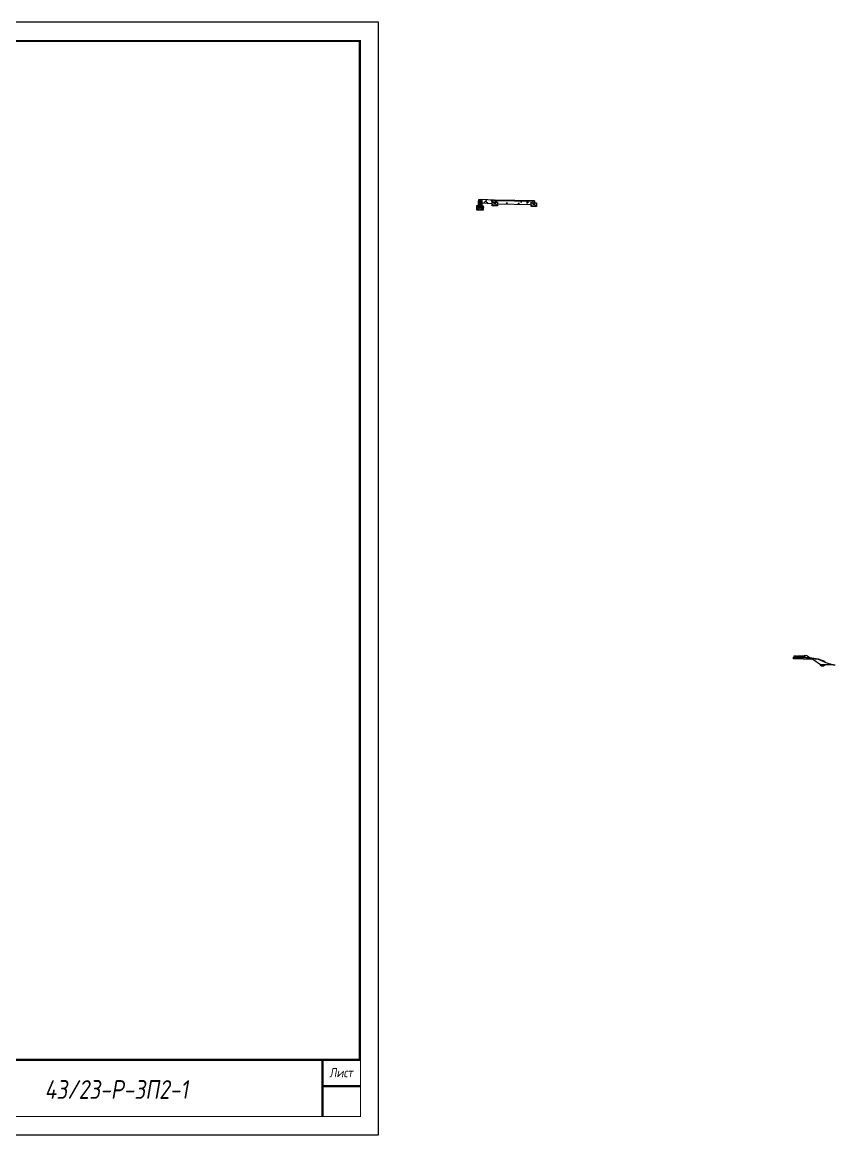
# Model space of a CAD drawing. Extents: x -717 to 1451, y -133302 to 233.
# Drawn here: x 294.8 to 511.7, y -108128.4 to -107831.4 of the extents above; entities that cross this region are included whole.
import ezdxf
from ezdxf.enums import TextEntityAlignment as Align

# ---------------------------------------------------------------- set-up
doc = ezdxf.new("R2010")
doc.units = 0
for name, color, linetype in [('Зарамочное оформление', 7, 'Continuous'), ('КОД_399', 252, 'Continuous'), ('Объём_2650', 7, 'Continuous')]:
    doc.layers.add(name, color=color, linetype=linetype)
for name, color, linetype, true_color in [('Объём_2563', 7, 'Continuous', 0xff8000), ('Объём_2570', 7, 'Continuous', 0x80ff00), ('Объём_2600', 7, 'Continuous', 0x808000), ('Объём_2620', 2, 'Continuous', 0xffff00)]:
    doc.layers.add(name, color=color, linetype=linetype, true_color=true_color)
doc.styles.add('М', font='romand.shx', dxfattribs={"width": 0.8, "oblique": 10, "height": 2.5})

# ---------------------------------------------------------------- blocks, each defined once
blk = doc.blocks.new('Штамп')
at = {"linetype": 'Continuous'}
blk.add_wipeout([(199.95, -411.25), (384.95, -411.25), (384.95, -426.25), (199.95, -426.25)], dxfattribs=at).dxf.layer = 'Зарамочное оформление'
at = {"layer": 'Зарамочное оформление', "linetype": 'Continuous', "lineweight": -3, "const_width": 0.6, "flags": 128}
for points in [[(199.95, -426.25), (199.95, -411.25), (384.95, -411.25)], [(209.95, -411.25), (209.95, -426.25)], [(219.95, -411.25), (219.95, -426.25)], [(229.95, -411.25), (229.95, -426.25)], [(239.95, -411.25), (239.95, -426.25)], [(254.95, -411.25), (254.95, -426.25)], [(264.95, -411.25), (264.95, -426.25)], [(374.95, -411.25), (374.95, -426.25)], [(199.95, -416.25), (264.95, -416.25)], [(374.95, -418.25), (384.95, -418.25)], [(199.95, -421.25), (264.95, -421.25)]]:
    blk.add_lwpolyline(points, dxfattribs=at)
at = {"linetype": 'Continuous', "insert": (319.95, -419.17), "char_height": 5, "width": 110, "attachment_point": 5, "style": 'М'}
blk.add_mtext('{\\Q10;\\W0.8;43/23-Р-ЗП2-1}', dxfattribs=at)
at = {"layer": 'Зарамочное оформление', "linetype": 'Continuous', "style": 'М', "oblique": 10}
for s, width, p in [('Лист', 0.8, (379.95, -414.66)), ('Изм.', 0.8, (204.95, -423.75)), ('Кол.уч.', 0.7, (214.95, -423.75)), ('Лист', 0.8, (224.95, -423.75)), ('N док.', 0.7, (235.28, -423.75)), ('Подпись', 0.8, (247.45, -423.75)), ('Дата', 0.8, (259.95, -423.75))]:
    blk.add_text(s, height=2.5, dxfattribs=dict(at, width=width)).set_placement(p, align=Align.MIDDLE_CENTER)
blk = doc.blocks.new('шифр')
blk.add_blockref('Штамп', (0, -107757))
blk = doc.blocks.new('БР100.30.18')
at = {"linetype": 'Continuous', "lineweight": 13}
h = blk.add_hatch(dxfattribs=at)
h.set_pattern_fill('ANSI35', scale=5)
h.set_pattern_definition([(45, (-1504.996, -4799.2297), (-0.88388348, 0.88388348), []), (45, (-1504.1121, -4799.2297), (-0.88388348, 0.88388348), [1.5625, -0.3125, 0, -0.3125])])
h.paths.add_polyline_path([(0.3, 3.47), (1.8, 3.47), (1.8, -1.03), (0, -1.03), (0, 1.97)])
h = blk.add_hatch(dxfattribs=at)
h.set_pattern_fill('ANSI35', scale=5, angle=90)
h.set_pattern_definition([(135, (-1504.996, -4800.7297), (-0.88388348, -0.88388348), []), (135, (-1504.996, -4799.8458), (-0.88388348, -0.88388348), [1.5625, -0.3125, 0, -0.3125])])
h.paths.add_polyline_path([(-1, -0.03), (0, -0.03), (0, -1.03), (1.8, -1.03), (1.8, -0.03), (2.8, -0.03), (2.8, -2.03), (-1, -2.03)])
at = {"color": 7, "lineweight": 30}
blk.add_lwpolyline([(1.8, -1.03), (0, -1.03), (0, 1.97), (0.3, 3.47), (1.8, 3.47)], close=True, dxfattribs=at)
at = {"linetype": 'Continuous'}
blk.add_lwpolyline([(0, -0.03), (-1, -0.03), (-1, -2.03), (2.8, -2.03), (2.8, -0.03), (1.8, -0.03)], dxfattribs=at)

msp = doc.modelspace()

# ---------------------------------------------------------------- hatches: boundary and pattern name
at = {"linetype": 'Continuous'}
h = msp.add_hatch(dxfattribs=at)
h.set_pattern_fill('AR-HBONE', color=253, scale=0.3)
h.set_pattern_definition([(45, (121.5012, -113684.7621), (0, 1.69705627), [3.6, -1.2]), (135, (122.3498, -113683.9136), (1e-16, 1.69705627), [3.6, -1.2])])
h.paths.add_polyline_path([(421.194, -107878.913), (421.194, -107879.913), (421.194, -107879.913)])
h.paths.add_polyline_path([(417.474, -107878.764), (420.794, -107878.913), (420.794, -107879.413), (420.294, -107879.413), (420.294, -107879.791), (417.473, -107879.665)])
h = msp.add_hatch(dxfattribs=at)
h.set_pattern_fill('ANSI31', color=256, scale=15, angle=45, style=0)
h.set_pattern_definition([(90, (-1490.935, -112832.5436), (-1.875, 3e-16), [])])
h.paths.add_polyline_path([(431.19, -107879.119), (421.194, -107878.913), (421.194, -107879.113), (431.19, -107879.311)])
at = {"linetype": 'Continuous', "lineweight": 13}
h = msp.add_hatch(dxfattribs=at)
h.set_pattern_fill('ANSI35', scale=5, angle=90)
h.set_pattern_definition([(135, (-1446.8895, -42151.2846), (-0.883883476, -0.883883476), []), (135, (-1446.8895, -42150.4007), (-0.883883476, -0.883883476), [1.5625, -0.3125, 0, -0.3125])])
h.paths.add_polyline_path([(420.294, -107879.413), (420.794, -107879.413), (420.794, -107879.913), (421.194, -107879.913), (421.194, -107879.413), (421.694, -107879.413), (421.694, -107880.413), (420.294, -107880.413)])
h = msp.add_hatch(dxfattribs=at)
h.set_pattern_fill('ANSI35', scale=5, angle=90)
h.set_pattern_definition([(135, (-1436.494, -42151.4907), (-0.883883476, -0.883883476), []), (135, (-1436.494, -42150.6068), (-0.883883476, -0.883883476), [1.5625, -0.3125, 0, -0.3125])])
h.paths.add_polyline_path([(430.69, -107879.619), (431.189, -107879.619), (431.19, -107880.119), (431.59, -107880.119), (431.59, -107879.619), (432.09, -107879.619), (432.09, -107880.619), (430.69, -107880.619)])
at = {"layer": 'КОД_399'}
h = msp.add_hatch(dxfattribs=at)
h.set_pattern_fill('AR-CONC', scale=0.7, angle=45, style=0)
h.set_pattern_definition([(95, (-1491.017, -112832.633), (3.860864, 3.2396496), [0.525, -5.775]), (40, (-1491.017, -112832.633), (-4.409945, 3.036377), [0.42, -4.62]), (145.45144, (-1490.695, -112832.363), (-0.549081, 6.2760265), [0.4461813, -4.907995]), (91.1842, (-1492.007, -112831.643), (6.101854, 4.4632964), [0.7875, -8.6625]), (141.63564, (-1491.4984, -112831.271), (-0.1953, 9.447982), [0.669272, -7.361996]), (36.18416, (-1492.007, -112831.643), (-0.1953, 9.447982), [0.63, -6.93]), (66, (-1491.2644, -112831.3954), (4.947401, 0.9616773), [0.525, -5.775]), (11, (-1491.2644, -112831.3954), (-2.38496, 4.793659), [0.42, -4.62]), (116.45144, (-1490.852, -112831.3153), (2.562441, 5.7553363), [0.4461813, -4.907995]), (82.5, (-1491.017, -112832.6329), (-1.5875523, 1.7079287), [0, -4.564, 0, -4.69, 0, -4.6375]), (52.5, (-1491.017, -112832.6329), (-0.6501106, 3.2543661), [0, -2.674, 0, -4.459, 0, -1.7675]), (12.5, (-1492.1207, -112833.7367), (2.7539272, 2.5306453), [0, -1.75, 0, -5.46, 0, -7.245]), (2.5, (-1492.6157, -112834.2316), (2.3911299, 3.3821186), [0, -2.275, 0, -3.626, 0, -5.145])])
h.paths.add_polyline_path([(430.69, -107879.619), (431.19, -107879.619), (431.19, -107879.311), (421.194, -107879.113), (421.194, -107879.413), (421.694, -107879.413), (421.694, -107879.873), (430.69, -107880.051)])

# ---------------------------------------------------------------- linework, layer by layer
at = {"flags": 128}
msp.add_lwpolyline([(-30.054, -108128.421), (389.946, -108128.421), (389.946, -107831.421), (-30.054, -107831.421)], close=True, dxfattribs=at)
at = {"const_width": 0.6, "flags": 128}
msp.add_lwpolyline([(-10.054, -108123.421), (384.946, -108123.421), (384.946, -107836.421), (-10.054, -107836.421)], close=True, dxfattribs=at)
for points in [[(420.794, -107878.913), (417.474, -107878.764), (417.473, -107879.665), (420.294, -107879.791), (420.294, -107879.413), (420.794, -107879.413), (420.794, -107878.913)], [(420.794, -107878.913), (421.194, -107878.913), (421.194, -107879.913), (420.794, -107879.913), (420.794, -107878.913)], [(431.59, -107879.119), (421.194, -107878.913)], [(431.19, -107879.311), (421.194, -107879.113)], [(431.19, -107879.119), (431.59, -107879.119), (431.59, -107880.119), (431.19, -107880.119), (431.19, -107879.119)], [(421.194, -107879.413), (421.694, -107879.413), (421.694, -107880.413), (420.294, -107880.413), (420.294, -107879.413), (420.794, -107879.413), (420.794, -107879.913), (421.194, -107879.913), (421.194, -107879.413)], [(421.694, -107879.873), (430.69, -107880.052)], [(431.59, -107879.619), (432.09, -107879.619), (432.09, -107880.619), (430.69, -107880.619), (430.69, -107879.619), (431.19, -107879.619), (431.19, -107880.119), (431.59, -107880.119), (431.59, -107879.619)]]:
    msp.add_lwpolyline(points)
at = {"layer": 'Объём_2563', "color": 250, "flags": 128}
msp.add_lwpolyline([(501.21, -108001.113), (501.027, -108000.929), (500.727, -108000.923), (500.727, -108000.893), (501.006, -108000.893), (501.006, -108000.693), (500.906, -108000.693), (500.907, -108000.531), (501.471, -108000.556), (501.471, -108000.68), (501.751, -108000.68), (501.751, -108000.572), (503.55, -108000.608), (503.55, -108000.721), (503.83, -108000.721), (503.83, -108000.521), (503.73, -108000.521), (503.73, -108000.421), (504.227, -108000.483), (505.294, -108001.195), (501.21, -108001.113), (501.21, -108001.113)], dxfattribs=at)
at = {"layer": 'Объём_2570', "flags": 128}
msp.add_lwpolyline([(500.727, -108000.914), (502.562, -108000.958), (502.663, -108000.809), (505.613, -108001.125), (507.259, -108001.335), (508.941, -108002.022), (508.941, -108002.172), (507.259, -108001.485), (505.613, -108001.275), (502.663, -108000.959), (502.562, -108001.108), (500.727, -108001.064), (500.727, -108000.914), (500.727, -108000.914)], dxfattribs=at)
at = {"layer": 'Объём_2600', "color": 5, "flags": 128}
msp.add_lwpolyline([(511.24, -108002.935), (511.704, -108002.935), (511.704, -108003.082), (511.24, -108002.935), (511.24, -108002.935)], dxfattribs=at)
at = {"layer": 'Объём_2620', "flags": 128}
msp.add_lwpolyline([(507.902, -108002.934), (508.941, -108002.934), (508.941, -108003.174), (508.683, -108003.347), (508.161, -108003.347), (507.902, -108003.174), (507.902, -108002.934), (507.902, -108002.934)], dxfattribs=at)
at = {"layer": 'Объём_2650', "flags": 128}
msp.add_lwpolyline([(508.941, -108002.934), (507.902, -108002.934), (505.829, -108001.551), (500.727, -108001.398), (500.727, -108001.064), (502.562, -108001.108), (502.663, -108000.959), (505.613, -108001.275), (507.259, -108001.485), (509.337, -108002.334), (511.24, -108002.935), (508.941, -108002.934), (508.941, -108002.934)], dxfattribs=at)

# ---------------------------------------------------------------- block references
at = {"lineweight": 18, "xscale": 0.5, "yscale": 0.5, "zscale": 0.5, "rotation": 359.9444632229611}
msp.add_blockref('БР100.30.18', (416.572, -107880.461), dxfattribs=at)

# ---------------------------------------------------------------- texts
at = {"linetype": 'Continuous', "style": 'М', "oblique": 10, "width": 0.8}
msp.add_text('353', height=2.5, dxfattribs=at).set_placement((380.312, -108119.509), align=Align.MIDDLE)

# ---------------------------------------------------------------- next in the draw order: block references
msp.add_blockref('шифр', (0, 59.829))

doc.saveas('drawing.dxf')
